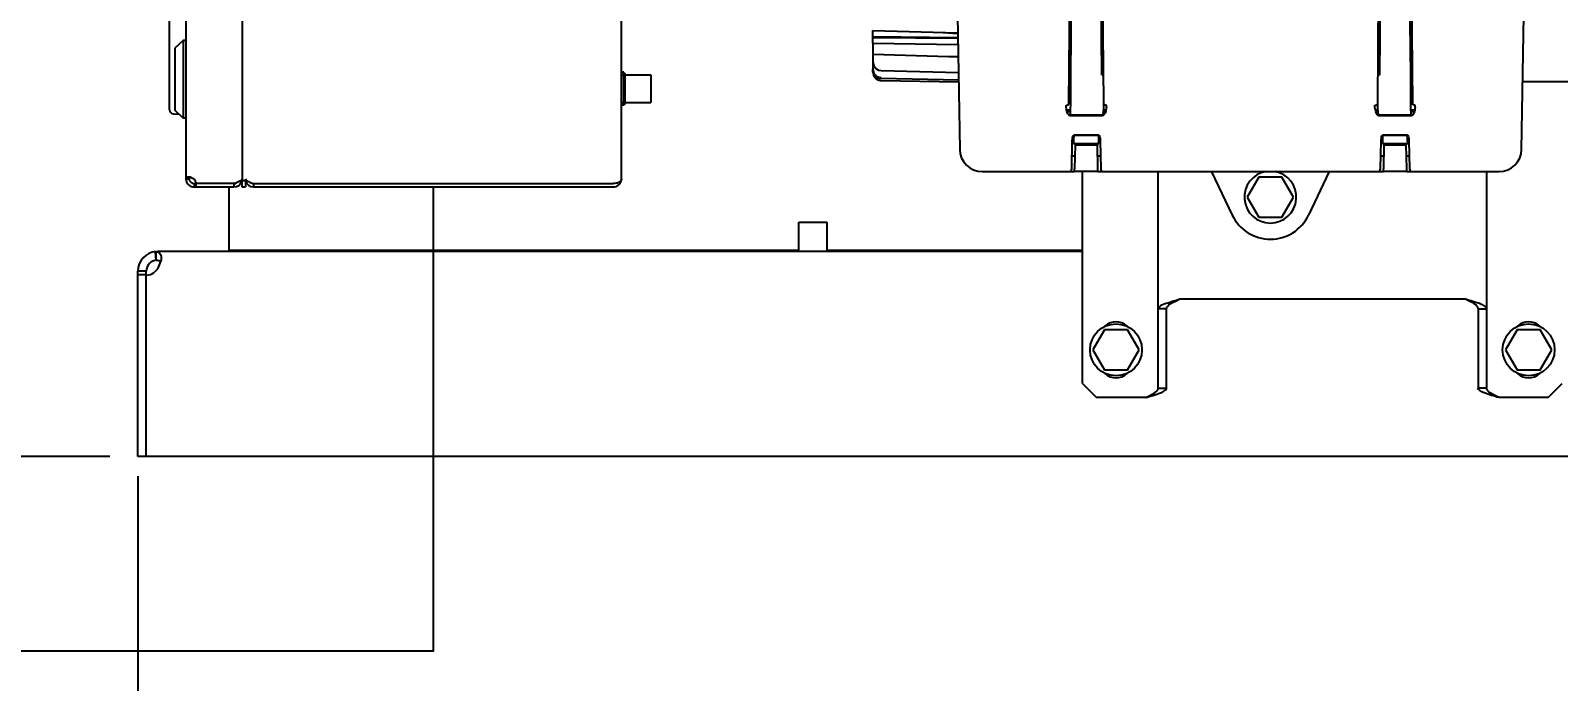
# Model space of a CAD drawing. Header units: millimetres. Extents: x 9130 to 9550, y -18883 to -17651.
# Drawn here: x 9345.03 to 9350.47, y -18048.36 to -18046.04 of the extents above; entities that cross this region are included whole.
import ezdxf

# ---------------------------------------------------------------- set-up
doc = ezdxf.new("R2010")
doc.units = ezdxf.units.MM
for name, color, linetype in [('2275829_DKREDXF_CONTINUOUS_LINE', 7, 'Continuous'), ('2630764_DKREDXF_CONTINUOUS_LINE', 7, 'Continuous'), ('2661570_DKREDXF_CONTINUOUS_LINE', 7, 'Continuous'), ('2702101_DXF_CONTINUOUS_LINE', 7, 'Continuous'), ('3405962_DXF_CONTINUOUS_LINE', 7, 'Continuous'), ('3490706_DXF_CONTINUOUS_LINE', 7, 'Continuous'), ('3490708_DXF_CONTINUOUS_LINE', 7, 'Continuous'), ('3490709_DXF_CONTINUOUS_LINE', 7, 'Continuous'), ('3551370_DKREDXF_CONTINUOUS_LINE', 7, 'Continuous'), ('3570567_DXF_CONTINUOUS_LINE', 7, 'Continuous'), ('3570568_DXF_CONTINUOUS_LINE', 7, 'Continuous'), ('3570570_DXF_CONTINUOUS_LINE', 7, 'Continuous'), ('3650520_DXF_CONTINUOUS_LINE', 7, 'Continuous'), ('3E4304_DXF_CONTINUOUS_LINE', 7, 'Continuous'), ('4L6454_DXF_CONTINUOUS_LINE', 7, 'Continuous'), ('5P0798_BM01_DXF_CONTINUOUS_LINE', 7, 'Continuous'), ('8T4896_DXF_CONTINUOUS_LINE', 7, 'Continuous')]:
    doc.layers.add(name, color=color, linetype=linetype)
doc.styles.add('KOTE ZA MONNTAZU', font='simplex.shx', dxfattribs={"width": 0.7, "oblique": 8, "height": 3})
doc.dimstyles.new('KOTE ZA MONTAZU u cm', dxfattribs={"dimscale": 0, "dimtxt": 1.5, "dimasz": 1.5, "dimexe": 0.8, "dimexo": 0.1, "dimgap": 1, "dimtad": 1, "dimdec": 1, "dimlfac": 10, "dimzin": 12, "dimdsep": 46, "dimtxsty": 'KOTE ZA MONNTAZU', "dimcen": 1.5, "dimclrt": 1, "dimadec": 0, "dimazin": 0, "dimtfac": 1, "dimtdec": 1, "dimtmove": 0, "dimatfit": 3, "dimfxl": 1, "dimtolj": 2, "dimtzin": 0, "dimarcsym": 0})

# ---------------------------------------------------------------- blocks, each defined once
blk = doc.blocks.new('*D1102')
at = {"color": 0, "lineweight": -2, "transparency": 16777216}
for p, q in [((9345.4099, -18047.6265), (9345.4099, -18048.7074)), ((9359.4099, -18047.6265), (9359.4099, -18048.7074)), ((9346.0099, -18048.5074), (9358.8099, -18048.5074))]:
    blk.add_line(p, q, dxfattribs=at)
at = {"color": 0, "transparency": 16777216}
for points in [[(9346.0099, -18048.4074), (9346.0099, -18048.6074), (9345.4099, -18048.5074)], [(9358.8099, -18048.4074), (9358.8099, -18048.6074), (9359.4099, -18048.5074)]]:
    blk.add_solid(points, dxfattribs=at)
at = {"layer": 'Defpoints', "color": 0, "transparency": 16777216}
for p in [(9345.4099, -18047.5265), (9359.4099, -18047.5265), (9359.4099, -18048.5074)]:
    blk.add_point(p, dxfattribs=at)
at = {"color": 1, "transparency": 16777216, "insert": (9352.4099, -18047.7074), "char_height": 3, "width": 6.923188, "attachment_point": 5, "style": 'KOTE ZA MONNTAZU'}
blk.add_mtext('\\A2;{\\H0.4x;140 cm}', dxfattribs=at)
blk = doc.blocks.new('*D1103')
at = {"color": 0, "lineweight": -2, "transparency": 16777216}
for p, q in [((9345.3099, -18042.0365), (9344.6515, -18042.0365)), ((9344.8515, -18042.6365), (9344.8515, -18046.9565)), ((9345.3099, -18047.5565), (9344.6515, -18047.5565))]:
    blk.add_line(p, q, dxfattribs=at)
at = {"color": 0, "transparency": 16777216}
for points in [[(9344.7515, -18042.6365), (9344.9515, -18042.6365), (9344.8515, -18042.0365)], [(9344.7515, -18046.9565), (9344.9515, -18046.9565), (9344.8515, -18047.5565)]]:
    blk.add_solid(points, dxfattribs=at)
at = {"layer": 'Defpoints', "color": 0, "transparency": 16777216}
for p in [(9345.4099, -18042.0365), (9344.8515, -18047.5565), (9345.4099, -18047.5565)]:
    blk.add_point(p, dxfattribs=at)
at = {"color": 1, "transparency": 16777216, "insert": (9344.0515, -18044.7965), "char_height": 3, "width": 6.923188, "attachment_point": 5, "rotation": 90, "style": 'KOTE ZA MONNTAZU'}
blk.add_mtext('\\A2;{\\H0.4x;55.2 cm}', dxfattribs=at)

msp = doc.modelspace()

# ---------------------------------------------------------------- linework, layer by layer
at = {"lineweight": 25}
msp.add_lwpolyline([(9343.4099, -18049.2615), (9343.4099, -18048.2489), (9346.4629, -18048.2489), (9346.4629, -18046.5965)], dxfattribs=at)
at = {"layer": '2275829_DKREDXF_CONTINUOUS_LINE', "color": 7, "linetype": 'Continuous'}
for p, q in [((9345.5227, -18046.3212), (9345.5227, -18043.2718)), ((9345.5369, -18046.3362), (9345.5567, -18046.3372)), ((9345.5369, -18046.3362), (9345.5567, -18046.3372))]:
    msp.add_line(p, q, dxfattribs=at)
msp.add_arc((9345.5377, -18046.3212), 0.015, 180, 267, dxfattribs=at)
at = {"layer": '2630764_DKREDXF_CONTINUOUS_LINE', "color": 7, "linetype": 'Continuous'}
for p, q in [((9349.3093, -18046.6966), (9349.2362, -18046.542)), ((9349.6538, -18046.5415), (9349.5805, -18046.6966))]:
    msp.add_line(p, q, dxfattribs=at)
msp.add_arc((9349.4449, -18046.6325), 0.15, 205.3018, 334.6982, dxfattribs=at)
at = {"layer": '2661570_DKREDXF_CONTINUOUS_LINE', "color": 7, "linetype": 'Continuous'}
for p, q in [((9345.5711, -18046.0742), (9345.5411, -18046.1025)), ((9345.5411, -18046.1025), (9345.5411, -18046.3225)), ((9345.5811, -18046.0742), (9345.5711, -18046.0742)), ((9345.5711, -18046.0742), (9345.5711, -18046.3508)), ((9345.5711, -18046.3508), (9345.5411, -18046.3225)), ((9345.5811, -18046.3508), (9345.5711, -18046.3508))]:
    msp.add_line(p, q, dxfattribs=at)
at = {"layer": '2702101_DXF_CONTINUOUS_LINE', "color": 7, "linetype": 'Continuous'}
for p, q in [((9347.7049, -18046.8215), (9347.7049, -18046.8265)), ((9348.6749, -18046.8265), (9348.6749, -18046.8215))]:
    msp.add_line(p, q, dxfattribs=at)
at = {"layer": '3405962_DXF_CONTINUOUS_LINE', "color": 7, "linetype": 'Continuous'}
for p, q in [((9347.1419, -18046.1875), (9347.1329, -18046.1875)), ((9347.1419, -18046.1919), (9347.1419, -18046.1875)), ((9347.1419, -18046.3055), (9347.1329, -18046.3055)), ((9347.1419, -18046.301), (9347.1419, -18046.3055))]:
    msp.add_line(p, q, dxfattribs=at)
at = {"layer": '3490706_DXF_CONTINUOUS_LINE', "color": 3, "linetype": 'Continuous'}
for p, q in [((9347.1329, -18046.5675), (9347.1329, -18043.0255)), ((9345.8219, -18046.5845), (9347.1039, -18046.5845)), ((9345.8219, -18046.5965), (9347.1039, -18046.5965))]:
    msp.add_line(p, q, dxfattribs=at)
at = {"layer": '3490706_DXF_CONTINUOUS_LINE', "color": 7, "linetype": 'Continuous'}
msp.add_line((9345.8219, -18046.5845), (9345.8219, -18046.5965), dxfattribs=at)
at = {"layer": '3490706_DXF_CONTINUOUS_LINE', "color": 3, "linetype": 'Continuous'}
for centre, radius, start, end in [((9345.8219, -18046.5675), 0.029, 192.1723, 270), ((9345.8725, -18046.4272), 0.165, 246.7457, 248.2483), ((9347.1039, -18046.5675), 0.029, 270, 0)]:
    msp.add_arc(centre, radius, start, end, dxfattribs=at)
for points in [[(9345.7929, -18046.5675), (9345.7929, -18046.5698), (9345.795, -18046.5718), (9345.7968, -18046.5732)], [(9345.8001, -18046.5753), (9345.8024, -18046.5766), (9345.8049, -18046.5778), (9345.8074, -18046.5788)], [(9345.8114, -18046.5805), (9345.8149, -18046.5819), (9345.8184, -18046.5832), (9345.8219, -18046.5845)], [(9347.1143, -18046.5834), (9347.1109, -18046.5841), (9347.1074, -18046.5845), (9347.1039, -18046.5845)], [(9347.1329, -18046.5675), (9347.1329, -18046.5708), (9347.131, -18046.5742), (9347.1285, -18046.5764)]]:
    msp.add_open_spline(points, degree=3, dxfattribs=at)
for points, knots in [([(9345.7968, -18046.5732), (9345.7973, -18046.5735), (9345.7984, -18046.5743), (9345.7995, -18046.5749), (9345.8001, -18046.5753)], [0, 0, 0, 0, 0.475882, 1, 1, 1, 1]), ([(9347.1285, -18046.5764), (9347.1277, -18046.5772), (9347.1235, -18046.5805), (9347.1183, -18046.5825), (9347.1143, -18046.5834)], [0, 0, 0, 0, 0.21569, 1, 1, 1, 1])]:
    msp.add_open_spline(points, degree=3, knots=knots, dxfattribs=at)
at = {"layer": '3490708_DXF_CONTINUOUS_LINE', "color": 3, "linetype": 'Continuous'}
msp.add_line((9345.7809, -18046.5735), (9345.7809, -18046.5965), dxfattribs=at)
at = {"layer": '3490708_DXF_CONTINUOUS_LINE', "color": 7, "linetype": 'Continuous'}
for p in [(9345.7809, -18046.5965), (9345.7929, -18046.5735)]:
    msp.add_line(p, (9345.7929, -18046.5965), dxfattribs=at)
at = {"layer": '3490709_DXF_CONTINUOUS_LINE', "color": 7, "linetype": 'Continuous'}
for p, q in [((9345.5811, -18043.0239), (9345.5811, -18046.5691)), ((9345.5931, -18046.5675), (9345.5811, -18046.5675)), ((9345.5931, -18046.5691), (9345.5811, -18046.5691)), ((9345.5931, -18046.5687), (9345.5812, -18046.5696)), ((9345.6101, -18046.5845), (9345.6101, -18046.5965)), ((9345.6101, -18046.5965), (9345.7521, -18046.5965)), ((9345.7521, -18046.5845), (9345.6167, -18046.5845)), ((9345.6167, -18046.5845), (9345.6167, -18046.5965)), ((9345.7521, -18046.5845), (9345.7521, -18046.5965))]:
    msp.add_line(p, q, dxfattribs=at)
at = {"layer": '3490709_DXF_CONTINUOUS_LINE', "color": 3, "linetype": 'Continuous'}
for p, q in [((9345.5931, -18046.5691), (9345.5931, -18046.5675)), ((9345.6101, -18046.5845), (9345.6167, -18046.5845))]:
    msp.add_line(p, q, dxfattribs=at)
at = {"layer": '3490709_DXF_CONTINUOUS_LINE', "color": 7, "linetype": 'Continuous'}
for centre, radius, start, end in [((9345.6101, -18046.5675), 0.029, 180, 270), ((9345.5876, -18046.5983), 0.0372, 65.1939, 76.8872), ((9345.5927, -18046.5852), 0.024, 1.7788, 43.6091), ((9345.7521, -18046.5675), 0.029, 270, 341.9852), ((9345.6765, -18046.3653), 0.2318, 291.4137, 291.9372)]:
    msp.add_arc(centre, radius, start, end, dxfattribs=at)
at = {"layer": '3490709_DXF_CONTINUOUS_LINE', "color": 3, "linetype": 'Continuous'}
for centre, start, end in [((9345.6101, -18046.5675), 180, 270), ((9345.7521, -18046.5675), 270, 310.1802)]:
    msp.add_arc(centre, 0.017, start, end, dxfattribs=at)
at = {"layer": '3490709_DXF_CONTINUOUS_LINE', "color": 7, "linetype": 'Continuous'}
for points, knots in [([(9345.5812, -18046.5673), (9345.5812, -18046.5676), (9345.5811, -18046.5682), (9345.5811, -18046.5688), (9345.5811, -18046.5691)], [0, 0, 0, 0, 0.484847, 1, 1, 1, 1]), ([(9345.5817, -18046.5652), (9345.5816, -18046.5656), (9345.5814, -18046.5663), (9345.5812, -18046.567), (9345.5812, -18046.5673)], [0, 0, 0, 0, 0.480411, 1, 1, 1, 1]), ([(9345.5898, -18046.5612), (9345.5888, -18046.5612), (9345.5857, -18046.5614), (9345.5825, -18046.5632), (9345.5817, -18046.5652)], [0, 0, 0, 0, 0.313907, 1, 1, 1, 1]), ([(9345.593, -18046.5615), (9345.5924, -18046.5614), (9345.5913, -18046.5613), (9345.5903, -18046.5612), (9345.5898, -18046.5612)], [0, 0, 0, 0, 0.516493, 1, 1, 1, 1]), ([(9345.5961, -18046.562), (9345.5956, -18046.5619), (9345.5945, -18046.5617), (9345.5935, -18046.5615), (9345.593, -18046.5615)], [0, 0, 0, 0, 0.510573, 1, 1, 1, 1]), ([(9345.7756, -18046.5743), (9345.7747, -18046.5748), (9345.7707, -18046.5771), (9345.7664, -18046.579), (9345.763, -18046.5803)], [0, 0, 0, 0, 0.215063, 1, 1, 1, 1]), ([(9345.7811, -18046.5675), (9345.7811, -18046.5681), (9345.7804, -18046.5711), (9345.7776, -18046.573), (9345.7756, -18046.5743)], [0, 0, 0, 0, 0.192939, 1, 1, 1, 1])]:
    msp.add_open_spline(points, degree=3, knots=knots, dxfattribs=at)
at = {"layer": '3490709_DXF_CONTINUOUS_LINE', "color": 3, "linetype": 'Continuous'}
for points, knots in [([(9345.5936, -18046.5647), (9345.5935, -18046.5651), (9345.5933, -18046.566), (9345.5932, -18046.5669), (9345.5931, -18046.5674)], [0, 0, 0, 0, 0.479235, 1, 1, 1, 1]), ([(9345.5931, -18046.5674), (9345.5931, -18046.5677), (9345.5931, -18046.5682), (9345.5931, -18046.5688), (9345.5931, -18046.5691)], [0, 0, 0, 0, 0.491442, 1, 1, 1, 1])]:
    msp.add_open_spline(points, degree=3, knots=knots, dxfattribs=at)
at = {"layer": '3490709_DXF_CONTINUOUS_LINE', "color": 7, "linetype": 'Continuous'}
for points in [[(9345.6101, -18046.5687), (9345.608, -18046.567), (9345.6057, -18046.5656), (9345.6033, -18046.5645)], [(9345.7611, -18046.5811), (9345.7581, -18046.5823), (9345.7551, -18046.5834), (9345.7521, -18046.5845)]]:
    msp.add_open_spline(points, degree=3, dxfattribs=at)
at = {"layer": '3551370_DKREDXF_CONTINUOUS_LINE', "color": 6, "linetype": 'Continuous'}
for p, q in [((9348.3096, -18044.8363), (9348.338, -18046.4629)), ((9350.3398, -18046.4629), (9350.3684, -18044.8265)), ((9348.7272, -18046.2993), (9348.7388, -18044.9664)), ((9348.839, -18044.9664), (9348.8506, -18046.2993)), ((9349.8272, -18046.2993), (9349.8388, -18044.9664)), ((9349.939, -18044.9664), (9349.9506, -18046.2993)), ((9348.0289, -18046.0395), (9348.3307, -18046.047)), ((9348.2789, -18046.047), (9348.2789, -18046.0457)), ((9348.3308, -18046.0511), (9348.2789, -18046.047)), ((9348.0289, -18046.0635), (9348.0289, -18046.061)), ((9348.0289, -18046.0635), (9348.3311, -18046.0661)), ((9348.0289, -18046.0843), (9348.0289, -18046.1764)), ((9348.0289, -18046.1487), (9348.029, -18046.1515)), ((9348.029, -18046.1515), (9348.0322, -18046.164)), ((9348.0289, -18046.1786), (9348.0318, -18046.1914)), ((9348.0289, -18046.1871), (9348.0289, -18046.1871)), ((9348.0296, -18046.1859), (9348.0306, -18046.1896)), ((9348.0485, -18046.2075), (9348.0584, -18046.2094)), ((9348.0491, -18046.1803), (9348.0583, -18046.1821)), ((9348.0583, -18046.1821), (9348.3332, -18046.1884)), ((9348.0584, -18046.2094), (9348.3337, -18046.2148)), ((9348.0584, -18046.2171), (9348.3338, -18046.222)), ((9350.8189, -18046.2215), (9350.344, -18046.2215)), ((9348.7373, -18046.5317), (9348.7391, -18046.431)), ((9348.7438, -18046.4415), (9348.834, -18046.4415)), ((9348.7443, -18046.4115), (9348.8335, -18046.4115)), ((9348.8387, -18046.431), (9348.8405, -18046.5317)), ((9349.8373, -18046.5317), (9349.8391, -18046.431)), ((9349.8438, -18046.4415), (9349.934, -18046.4415)), ((9349.8443, -18046.4115), (9349.9335, -18046.4115)), ((9349.9387, -18046.431), (9349.9405, -18046.5317)), ((9348.418, -18046.5415), (9348.7273, -18046.5415)), ((9348.8305, -18046.5415), (9348.7473, -18046.5415)), ((9348.8505, -18046.5415), (9349.8273, -18046.5415)), ((9349.9305, -18046.5415), (9349.8473, -18046.5415)), ((9349.9505, -18046.5415), (9350.2598, -18046.5415))]:
    msp.add_line(p, q, dxfattribs=at)
at = {"layer": '3551370_DKREDXF_CONTINUOUS_LINE', "color": 7, "linetype": 'Continuous'}
for p, q in [((9348.7438, -18044.9664), (9348.7331, -18046.1985)), ((9348.8447, -18046.1985), (9348.834, -18044.9664)), ((9349.8438, -18044.9664), (9349.8331, -18046.1985)), ((9349.9447, -18046.1985), (9349.934, -18044.9664)), ((9348.0289, -18046.061), (9348.0289, -18046.0389)), ((9348.0289, -18046.061), (9348.331, -18046.0636)), ((9348.0289, -18046.0843), (9348.0289, -18046.0635)), ((9348.0289, -18046.0843), (9348.3315, -18046.0889)), ((9348.0289, -18046.1871), (9348.0289, -18046.1764)), ((9348.0289, -18046.1781), (9348.0289, -18046.1787)), ((9348.0584, -18046.2094), (9348.0584, -18046.2078)), ((9348.7331, -18046.1985), (9348.7322, -18046.2943)), ((9349.9456, -18046.2943), (9349.9447, -18046.1985)), ((9348.732, -18046.3229), (9348.7188, -18046.3229)), ((9348.7319, -18046.3288), (9348.7203, -18046.3288)), ((9348.7319, -18046.329), (9348.7318, -18046.3402)), ((9348.732, -18046.3231), (9348.7319, -18046.329)), ((9348.7322, -18046.2994), (9348.732, -18046.3231)), ((9348.7322, -18046.2943), (9348.7322, -18046.2994)), ((9348.8575, -18046.3288), (9348.8493, -18046.3288)), ((9348.859, -18046.3229), (9348.8499, -18046.3229)), ((9349.8279, -18046.3229), (9349.8188, -18046.3229)), ((9349.8285, -18046.3288), (9349.8203, -18046.3288)), ((9349.9456, -18046.2994), (9349.9456, -18046.2943)), ((9349.9458, -18046.3231), (9349.9456, -18046.2994)), ((9349.959, -18046.3229), (9349.9458, -18046.3229)), ((9349.9459, -18046.329), (9349.9458, -18046.3231)), ((9349.9575, -18046.3288), (9349.9459, -18046.3288)), ((9349.946, -18046.3402), (9349.9459, -18046.329)), ((9348.846, -18046.3402), (9348.7318, -18046.3402)), ((9348.846, -18046.3429), (9348.7318, -18046.3429)), ((9349.946, -18046.3402), (9349.8318, -18046.3402)), ((9349.946, -18046.3429), (9349.8318, -18046.3429)), ((9348.7439, -18046.4382), (9348.7438, -18046.4415)), ((9348.744, -18046.4287), (9348.7439, -18046.4382)), ((9348.7443, -18046.4123), (9348.744, -18046.4284)), ((9348.744, -18046.4284), (9348.744, -18046.4287)), ((9348.7443, -18046.4106), (9348.8335, -18046.4106)), ((9348.7443, -18046.4106), (9348.7443, -18046.4123)), ((9348.7443, -18046.4123), (9348.8335, -18046.4123)), ((9348.8335, -18046.4106), (9348.8335, -18046.4123)), ((9348.8338, -18046.4281), (9348.8335, -18046.4123)), ((9348.8338, -18046.4284), (9348.8338, -18046.4281)), ((9348.834, -18046.4415), (9348.8338, -18046.4284)), ((9349.8439, -18046.4382), (9349.8438, -18046.4415)), ((9349.844, -18046.4287), (9349.8439, -18046.4382)), ((9349.8443, -18046.4123), (9349.844, -18046.4284)), ((9349.844, -18046.4284), (9349.844, -18046.4287)), ((9349.8443, -18046.4106), (9349.9335, -18046.4106)), ((9349.8443, -18046.4106), (9349.8443, -18046.4123)), ((9349.8443, -18046.4123), (9349.9335, -18046.4123)), ((9349.9335, -18046.4106), (9349.9335, -18046.4123)), ((9349.9338, -18046.4281), (9349.9335, -18046.4123)), ((9349.9338, -18046.4284), (9349.9338, -18046.4281)), ((9349.934, -18046.4415), (9349.9338, -18046.4284)), ((9348.7481, -18046.4865), (9348.739, -18046.4865)), ((9348.7488, -18046.4464), (9348.7473, -18046.5317)), ((9348.7488, -18046.4464), (9348.829, -18046.4464)), ((9348.8305, -18046.5317), (9348.829, -18046.4464)), ((9348.8388, -18046.4865), (9348.8297, -18046.4865)), ((9349.8481, -18046.4865), (9349.839, -18046.4865)), ((9349.8488, -18046.4464), (9349.8473, -18046.5317)), ((9349.8488, -18046.4464), (9349.929, -18046.4464)), ((9349.9305, -18046.5317), (9349.929, -18046.4464)), ((9349.9388, -18046.4865), (9349.9297, -18046.4865)), ((9348.7273, -18046.5415), (9348.7473, -18046.5415)), ((9348.7473, -18046.5415), (9348.7473, -18046.5317)), ((9348.8305, -18046.5415), (9348.8305, -18046.5317)), ((9348.8305, -18046.5415), (9348.8505, -18046.5415)), ((9349.8273, -18046.5415), (9349.8473, -18046.5415)), ((9349.8473, -18046.5415), (9349.8473, -18046.5317)), ((9349.9305, -18046.5415), (9349.9305, -18046.5317)), ((9349.9305, -18046.5415), (9349.9505, -18046.5415))]:
    msp.add_line(p, q, dxfattribs=at)
at = {"layer": '3551370_DKREDXF_CONTINUOUS_LINE', "color": 6, "linetype": 'Continuous'}
for points in [[(9348.0289, -18046.1237), (9348.2997, -18046.1313), (9348.3322, -18046.1322)], [(9348.0322, -18046.164), (9348.0393, -18046.174), (9348.0491, -18046.1803)], [(9348.0318, -18046.1914), (9348.0386, -18046.2012), (9348.0485, -18046.2075)], [(9348.7391, -18046.431), (9348.7391, -18046.4299), (9348.7393, -18046.4279)], [(9348.8385, -18046.4279), (9348.8387, -18046.4301), (9348.8387, -18046.431)], [(9349.8391, -18046.431), (9349.8391, -18046.4299), (9349.8393, -18046.4279)], [(9349.9385, -18046.4279), (9349.9387, -18046.4301), (9349.9387, -18046.431)]]:
    msp.add_lwpolyline(points, dxfattribs=at)
at = {"layer": '3551370_DKREDXF_CONTINUOUS_LINE', "color": 7, "linetype": 'Continuous'}
for centre, radius, start, end in [((9348.0619, -18046.1764), 0.033, 180.0031, 182.8338), ((9348.062, -18046.1764), 0.0331, 182.8359, 190.7394), ((9348.0617, -18046.178), 0.0328, 181.0649, 191.2281), ((9348.0591, -18046.1871), 0.0302, 180.0537, 198.4037), ((9348.0618, -18046.1764), 0.0329, 190.7442, 193.3112), ((9348.0613, -18046.1781), 0.0324, 191.2425, 201.5203), ((9348.0614, -18046.1765), 0.0325, 193.3034, 199.0515), ((9348.0589, -18046.1872), 0.03, 198.4658, 202.7561), ((9348.059, -18046.1871), 0.0301, 202.7859, 217.4259), ((9348.0589, -18046.1871), 0.03, 217.4566, 221.7611), ((9348.0597, -18046.1791), 0.0305, 220.0267, 236.2627), ((9348.0589, -18046.1871), 0.03, 221.7885, 235.0485), ((9348.059, -18046.187), 0.0302, 235.0669, 237.9517), ((9348.0589, -18046.187), 0.0301, 237.9706, 251.8659), ((9348.0589, -18046.1808), 0.0286, 267.0208, 268.9137), ((9348.4606, -18046.2914), 0.3905, 354.982, 355.3706), ((9348.7659, -18046.3057), 0.0948, 356.0815, 0.5076), ((9349.8819, -18046.3101), 0.0644, 191.4666, 194.7333), ((9349.8736, -18046.3123), 0.0558, 194.7437, 197.1912), ((9350.1544, -18046.2973), 0.3275, 184.4887, 184.8739), ((9349.8659, -18046.3057), 0.0948, 356.0815, 0.5076), ((9348.7954, -18046.432), 0.0563, 176.5116, 178.973), ((9348.7994, -18046.4323), 0.0604, 171.8049, 176.4991), ((9348.7803, -18046.4321), 0.0585, 3.4941, 4.4588), ((9348.7829, -18046.432), 0.0559, 1.0145, 3.5057), ((9349.8954, -18046.432), 0.0563, 176.5116, 178.973), ((9349.8994, -18046.4323), 0.0604, 171.8049, 176.4991), ((9349.8803, -18046.4321), 0.0585, 3.4941, 4.4588), ((9349.8829, -18046.432), 0.0559, 1.0145, 3.5057), ((9348.739, -18046.4963), 0.00977, 90.0503, 95.1666), ((9348.8388, -18046.4963), 0.00978, 84.8389, 89.9597), ((9349.839, -18046.4964), 0.00992, 90.0358, 95.0866), ((9349.9388, -18046.4963), 0.00979, 84.8378, 89.9694), ((9348.7273, -18046.5315), 0.01, 269.9984, 359), ((9348.8505, -18046.5315), 0.01, 181, 270.0016), ((9349.8273, -18046.5315), 0.01, 269.9984, 359), ((9349.9505, -18046.5315), 0.01, 181, 270.0016)]:
    msp.add_arc(centre, radius, start, end, dxfattribs=at)
at = {"layer": '3551370_DKREDXF_CONTINUOUS_LINE', "color": 6, "linetype": 'Continuous'}
for centre, radius, start, end in [((9348.0593, -18046.187), 0.0304, 180.0595, 198.2506), ((9348.0573, -18046.1809), 0.0284, 192.1623, 198.6663), ((9348.059, -18046.1871), 0.0301, 198.3154, 207.2711), ((9348.0589, -18046.1871), 0.03, 198.3448, 269), ((9348.059, -18046.1871), 0.0301, 207.2752, 215.6427), ((9348.0588, -18046.1872), 0.0299, 215.6532, 217.4362), ((9348.059, -18046.1871), 0.03, 217.4378, 221.0208), ((9348.059, -18046.187), 0.0302, 221.0197, 228.4323), ((9348.0589, -18046.1872), 0.0299, 228.4291, 234.2404), ((9348.0589, -18046.1872), 0.03, 234.2561, 242.2833), ((9348.0589, -18046.1872), 0.03, 242.2747, 248.8923), ((9348.0588, -18046.1874), 0.0297, 248.8956, 251.8539), ((9348.0589, -18046.187), 0.0302, 251.8835, 264.4178), ((9348.0589, -18046.1874), 0.0298, 264.4263, 266.5117), ((9348.0589, -18046.1877), 0.0294, 266.5104, 269.0256), ((9348.418, -18046.4615), 0.08, 181, 270), ((9350.2598, -18046.4615), 0.08, 270, 359)]:
    msp.add_arc(centre, radius, start, end, dxfattribs=at)
at = {"layer": '3551370_DKREDXF_CONTINUOUS_LINE', "color": 7, "linetype": 'Continuous'}
for points, knots in [([(9348.0289, -18046.1871), (9348.0289, -18046.1869), (9348.029, -18046.1862), (9348.0294, -18046.1857), (9348.0296, -18046.1854)], [0, 0, 0, 0, 0.472515, 1, 1, 1, 1]), ([(9348.0289, -18046.1871), (9348.0289, -18046.1876), (9348.0295, -18046.1889), (9348.0306, -18046.1897), (9348.0312, -18046.19)], [0, 0, 0, 0, 0.434332, 1, 1, 1, 1]), ([(9348.8497, -18046.1985), (9348.8497, -18046.1982), (9348.8476, -18046.1989), (9348.8467, -18046.1985), (9348.8458, -18046.1985)], [0, 0, 0, 0, 0.250299, 1, 1, 1, 1]), ([(9349.8281, -18046.1985), (9349.8281, -18046.1982), (9349.8302, -18046.1989), (9349.8311, -18046.1985), (9349.832, -18046.1985)], [0, 0, 0, 0, 0.2503, 1, 1, 1, 1]), ([(9348.7172, -18046.3049), (9348.7185, -18046.3049), (9348.7222, -18046.3046), (9348.7272, -18046.302), (9348.7272, -18046.2993)], [0, 0, 0, 0, 0.32157, 1, 1, 1, 1]), ([(9348.8575, -18046.3288), (9348.8571, -18046.3302), (9348.8551, -18046.3358), (9348.8507, -18046.343), (9348.846, -18046.3429)], [0, 0, 0, 0, 0.242682, 1, 1, 1, 1]), ([(9348.8493, -18046.3288), (9348.8491, -18046.3307), (9348.8482, -18046.3339), (9348.848, -18046.3403), (9348.846, -18046.3402)], [0, 0, 0, 0, 0.491773, 1, 1, 1, 1]), ([(9348.8497, -18046.3255), (9348.8496, -18046.3261), (9348.8495, -18046.3272), (9348.8494, -18046.3282), (9348.8493, -18046.3288)], [0, 0, 0, 0, 0.501681, 1, 1, 1, 1]), ([(9348.8606, -18046.3049), (9348.8593, -18046.3049), (9348.8556, -18046.3046), (9348.8506, -18046.302), (9348.8506, -18046.2993)], [0, 0, 0, 0, 0.32157, 1, 1, 1, 1]), ([(9349.8172, -18046.3049), (9349.8185, -18046.3049), (9349.8222, -18046.3046), (9349.8272, -18046.302), (9349.8272, -18046.2993)], [0, 0, 0, 0, 0.32157, 1, 1, 1, 1]), ([(9349.8285, -18046.3288), (9349.8284, -18046.3282), (9349.8283, -18046.3269), (9349.8281, -18046.3257), (9349.8281, -18046.3251)], [0, 0, 0, 0, 0.496969, 1, 1, 1, 1]), ([(9349.9575, -18046.3288), (9349.9571, -18046.3302), (9349.9551, -18046.3358), (9349.9507, -18046.343), (9349.946, -18046.3429)], [0, 0, 0, 0, 0.242682, 1, 1, 1, 1]), ([(9349.9606, -18046.3049), (9349.9593, -18046.3049), (9349.9556, -18046.3046), (9349.9506, -18046.302), (9349.9506, -18046.2993)], [0, 0, 0, 0, 0.32157, 1, 1, 1, 1]), ([(9348.7397, -18046.4237), (9348.74, -18046.4217), (9348.7408, -18046.4183), (9348.7421, -18046.4123), (9348.7443, -18046.4123)], [0, 0, 0, 0, 0.463412, 1, 1, 1, 1]), ([(9348.8335, -18046.4123), (9348.8341, -18046.4123), (9348.8363, -18046.4135), (9348.8363, -18046.416), (9348.8368, -18046.4174)], [0, 0, 0, 0, 0.30464, 1, 1, 1, 1]), ([(9349.8397, -18046.4237), (9349.84, -18046.4217), (9349.8408, -18046.4183), (9349.8421, -18046.4123), (9349.8443, -18046.4123)], [0, 0, 0, 0, 0.463412, 1, 1, 1, 1]), ([(9349.9335, -18046.4123), (9349.9341, -18046.4123), (9349.9363, -18046.4135), (9349.9363, -18046.416), (9349.9368, -18046.4174)], [0, 0, 0, 0, 0.30464, 1, 1, 1, 1]), ([(9348.7478, -18046.484), (9348.7478, -18046.4838), (9348.7479, -18046.4833), (9348.7482, -18046.4828), (9348.7483, -18046.4826)], [0, 0, 0, 0, 0.448002, 1, 1, 1, 1]), ([(9348.83, -18046.484), (9348.83, -18046.4838), (9348.8299, -18046.4833), (9348.8296, -18046.4828), (9348.8295, -18046.4826)], [0, 0, 0, 0, 0.447994, 1, 1, 1, 1])]:
    msp.add_open_spline(points, degree=3, knots=knots, dxfattribs=at)
for points in [[(9348.035, -18046.1954), (9348.0332, -18046.1929), (9348.0317, -18046.1901), (9348.0307, -18046.1871)], [(9348.0312, -18046.19), (9348.0324, -18046.1931), (9348.0342, -18046.1961), (9348.0363, -18046.1987)], [(9348.0416, -18046.2021), (9348.0391, -18046.2002), (9348.0368, -18046.1979), (9348.035, -18046.1954)], [(9348.0584, -18046.2078), (9348.0525, -18046.2077), (9348.0464, -18046.2056), (9348.0416, -18046.2021)], [(9348.0428, -18046.2045), (9348.0471, -18046.2073), (9348.0523, -18046.2091), (9348.0574, -18046.2094)], [(9348.7188, -18046.3229), (9348.7176, -18046.317), (9348.7171, -18046.3109), (9348.7172, -18046.3049)], [(9348.7203, -18046.3288), (9348.7197, -18046.3268), (9348.7192, -18046.3249), (9348.7188, -18046.3229)], [(9348.7251, -18046.3387), (9348.7229, -18046.3358), (9348.7214, -18046.3323), (9348.7203, -18046.3288)], [(9348.8506, -18046.2993), (9348.8507, -18046.3072), (9348.8505, -18046.3151), (9348.8499, -18046.3229)], [(9348.859, -18046.3229), (9348.8586, -18046.3249), (9348.8581, -18046.3268), (9348.8575, -18046.3288)], [(9348.8604, -18046.3122), (9348.8602, -18046.3158), (9348.8597, -18046.3194), (9348.859, -18046.3229)], [(9349.8188, -18046.3229), (9349.8176, -18046.317), (9349.8171, -18046.3109), (9349.8172, -18046.3049)], [(9349.8251, -18046.3387), (9349.8229, -18046.3358), (9349.8214, -18046.3323), (9349.8203, -18046.3288)], [(9349.8279, -18046.3229), (9349.8273, -18046.3151), (9349.8271, -18046.3072), (9349.8272, -18046.2993)], [(9349.8296, -18046.3357), (9349.8293, -18046.3334), (9349.8287, -18046.3311), (9349.8285, -18046.3288)], [(9349.959, -18046.3229), (9349.9586, -18046.3249), (9349.9581, -18046.3268), (9349.9575, -18046.3288)], [(9349.9604, -18046.3122), (9349.9602, -18046.3158), (9349.9597, -18046.3194), (9349.959, -18046.3229)], [(9348.7318, -18046.3429), (9348.7292, -18046.3429), (9348.7266, -18046.3409), (9348.7251, -18046.3387)], [(9349.8318, -18046.3429), (9349.8292, -18046.3429), (9349.8266, -18046.3409), (9349.8251, -18046.3387)], [(9349.8318, -18046.3402), (9349.8302, -18046.3399), (9349.8298, -18046.3373), (9349.8296, -18046.3357)], [(9348.8368, -18046.4174), (9348.8379, -18046.4207), (9348.8383, -18046.4242), (9348.8386, -18046.4276)], [(9349.9368, -18046.4174), (9349.9379, -18046.4207), (9349.9383, -18046.4242), (9349.9386, -18046.4276)]]:
    msp.add_open_spline(points, degree=3, dxfattribs=at)
at = {"layer": '3570567_DXF_CONTINUOUS_LINE', "color": 7, "linetype": 'Continuous'}
for p, q in [((9345.7349, -18046.8215), (9345.7349, -18046.5965)), ((9347.7649, -18046.7215), (9347.8649, -18046.7215)), ((9347.7649, -18046.8215), (9347.7649, -18046.7215)), ((9347.8649, -18046.7215), (9347.8649, -18046.8215)), ((9345.7349, -18046.8215), (9345.8149, -18046.8215)), ((9345.8149, -18046.8215), (9347.7649, -18046.8215)), ((9347.8649, -18046.8215), (9348.7749, -18046.8215))]:
    msp.add_line(p, q, dxfattribs=at)
at = {"layer": '3570568_DXF_CONTINUOUS_LINE', "color": 7, "linetype": 'Continuous'}
msp.add_line((9347.9099, -18046.8257), (9347.9099, -18046.8215), dxfattribs=at)
at = {"layer": '3570568_DXF_CONTINUOUS_LINE', "color": 3, "linetype": 'Continuous'}
msp.add_line((9347.9399, -18046.8257), (9347.9399, -18046.8215), dxfattribs=at)
at = {"layer": '3570570_DXF_CONTINUOUS_LINE', "color": 7, "linetype": 'Continuous'}
for p, q in [((9345.4751, -18046.8567), (9345.4756, -18046.8269)), ((9348.7749, -18046.8265), (9345.4799, -18046.8265)), ((9345.4399, -18046.8965), (9345.4099, -18046.8965)), ((9345.4099, -18047.5565), (9345.4099, -18046.8965)), ((9345.4399, -18046.9095), (9345.4099, -18046.9095)), ((9345.4399, -18047.5565), (9345.4399, -18046.9105)), ((9359.4099, -18047.5565), (9345.4099, -18047.5565))]:
    msp.add_line(p, q, dxfattribs=at)
at = {"layer": '3570570_DXF_CONTINUOUS_LINE', "color": 3, "linetype": 'Continuous'}
msp.add_line((9345.4399, -18046.9095), (9345.4399, -18046.8965), dxfattribs=at)
at = {"layer": '3570570_DXF_CONTINUOUS_LINE', "color": 7, "linetype": 'Continuous'}
for centre, radius, start, end in [((9345.4799, -18046.8965), 0.07, 94.204, 180), ((9345.004, -18046.9038), 0.4738, 5.7061, 6.107), ((9345.4131, -18046.8436), 0.0803, 328.6937, 346.4366), ((9345.438, -18046.8555), 0.055, 272.0214, 303.2419)]:
    msp.add_arc(centre, radius, start, end, dxfattribs=at)
at = {"layer": '3570570_DXF_CONTINUOUS_LINE', "color": 3, "linetype": 'Continuous'}
msp.add_arc((9345.4799, -18046.8965), 0.04, 93.1758, 180, dxfattribs=at)
at = {"layer": '3570570_DXF_CONTINUOUS_LINE', "color": 7, "linetype": 'Continuous'}
for points in [[(9345.4752, -18046.8534), (9345.4742, -18046.8446), (9345.4732, -18046.8358), (9345.4722, -18046.8269)], [(9345.4756, -18046.8269), (9345.479, -18046.8273), (9345.4824, -18046.8282), (9345.4853, -18046.83)], [(9345.4853, -18046.83), (9345.4879, -18046.8317), (9345.4899, -18046.8344), (9345.4911, -18046.8372)], [(9345.4911, -18046.8372), (9345.4925, -18046.8408), (9345.493, -18046.8447), (9345.493, -18046.8485)], [(9345.493, -18046.8485), (9345.493, -18046.8532), (9345.4923, -18046.8579), (9345.4912, -18046.8625)], [(9345.4817, -18046.8854), (9345.478, -18046.8914), (9345.4735, -18046.897), (9345.4681, -18046.9015)]]:
    msp.add_open_spline(points, degree=3, dxfattribs=at)
at = {"layer": '3570570_DXF_CONTINUOUS_LINE', "color": 3, "linetype": 'Continuous'}
msp.add_open_spline([(9345.4756, -18046.8567), (9345.4811, -18046.8571), (9345.4879, -18046.8583), (9345.491, -18046.8629)], degree=3, dxfattribs=at)
at = {"layer": '3650520_DXF_CONTINUOUS_LINE', "color": 7, "linetype": 'Continuous'}
for p, q in [((9348.7749, -18047.2965), (9348.7749, -18046.5415)), ((9349.0449, -18047.313), (9349.0449, -18046.5415)), ((9350.2149, -18046.5415), (9350.2149, -18047.313)), ((9349.0749, -18047.03), (9349.0449, -18047.03)), ((9350.1399, -18046.9965), (9349.1199, -18046.9965)), ((9350.1849, -18047.03), (9350.2149, -18047.03)), ((9348.7749, -18047.2965), (9348.8249, -18047.3465)), ((9350.4349, -18047.3465), (9350.4849, -18047.2965)), ((9348.9999, -18047.3465), (9348.8249, -18047.3465)), ((9349.0449, -18047.313), (9349.0749, -18047.313)), ((9350.2149, -18047.313), (9350.1849, -18047.313)), ((9350.4349, -18047.3465), (9350.2599, -18047.3465))]:
    msp.add_line(p, q, dxfattribs=at)
at = {"layer": '3650520_DXF_CONTINUOUS_LINE', "color": 3, "linetype": 'Continuous'}
for p, q in [((9349.0749, -18047.313), (9349.0749, -18047.03)), ((9350.1849, -18047.03), (9350.1849, -18047.313))]:
    msp.add_line(p, q, dxfattribs=at)
at = {"layer": '3650520_DXF_CONTINUOUS_LINE', "color": 7, "linetype": 'Continuous'}
for centre, start, end in [((9348.8949, -18047.134), 46.6874, 133.3126), ((9350.3649, -18047.134), 46.6874, 133.3126), ((9348.8949, -18047.219), 226.6874, 313.3126), ((9350.3649, -18047.219), 226.6874, 313.3126)]:
    msp.add_arc(centre, 0.0575, start, end, dxfattribs=at)
for points, knots in [([(9349.0449, -18047.03), (9349.0449, -18047.0266), (9349.0528, -18047.0189), (9349.0779, -18047.0085), (9349.1021, -18047.0016), (9349.1199, -18046.9965)], [0, 0, 0, 0, 0.120633, 0.338256, 1, 1, 1, 1]), ([(9350.2149, -18047.03), (9350.2149, -18047.0266), (9350.207, -18047.0189), (9350.1819, -18047.0085), (9350.1577, -18047.0016), (9350.1399, -18046.9965)], [0, 0, 0, 0, 0.120633, 0.338256, 1, 1, 1, 1]), ([(9348.9999, -18047.3465), (9349.0107, -18047.3414), (9349.0268, -18047.3344), (9349.0449, -18047.3201), (9349.0449, -18047.313)], [0, 0, 0, 0, 0.627815, 1, 1, 1, 1]), ([(9350.2599, -18047.3465), (9350.2491, -18047.3414), (9350.233, -18047.3344), (9350.2149, -18047.3201), (9350.2149, -18047.313)], [0, 0, 0, 0, 0.627815, 1, 1, 1, 1])]:
    msp.add_open_spline(points, degree=3, knots=knots, dxfattribs=at)
at = {"layer": '3650520_DXF_CONTINUOUS_LINE', "color": 3, "linetype": 'Continuous'}
for points, knots in [([(9349.0749, -18047.03), (9349.0749, -18047.0229), (9349.093, -18047.0086), (9349.1091, -18047.0016), (9349.1199, -18046.9965)], [0, 0, 0, 0, 0.372185, 1, 1, 1, 1]), ([(9350.1849, -18047.03), (9350.1849, -18047.0229), (9350.1668, -18047.0086), (9350.1507, -18047.0016), (9350.1399, -18046.9965)], [0, 0, 0, 0, 0.372185, 1, 1, 1, 1]), ([(9348.9999, -18047.3465), (9349.0177, -18047.3414), (9349.0419, -18047.3345), (9349.067, -18047.3241), (9349.0749, -18047.3164), (9349.0749, -18047.313)], [0, 0, 0, 0, 0.661744, 0.879367, 1, 1, 1, 1]), ([(9350.2599, -18047.3465), (9350.2421, -18047.3414), (9350.2179, -18047.3345), (9350.1928, -18047.3241), (9350.1849, -18047.3164), (9350.1849, -18047.313)], [0, 0, 0, 0, 0.661744, 0.879367, 1, 1, 1, 1])]:
    msp.add_open_spline(points, degree=3, knots=knots, dxfattribs=at)
at = {"layer": '3E4304_DXF_CONTINUOUS_LINE', "color": 7, "linetype": 'Continuous'}
for p, q in [((9347.1329, -18046.1969), (9347.1409, -18046.1969)), ((9347.1409, -18046.1919), (9347.1459, -18046.1919)), ((9347.1409, -18046.301), (9347.1409, -18046.1919)), ((9347.1459, -18046.301), (9347.1459, -18046.1919)), ((9347.1459, -18046.1969), (9347.2374, -18046.1969)), ((9347.2374, -18046.1969), (9347.2374, -18046.296)), ((9347.1329, -18046.296), (9347.1409, -18046.296)), ((9347.1409, -18046.301), (9347.1459, -18046.301)), ((9347.1459, -18046.296), (9347.2374, -18046.296))]:
    msp.add_line(p, q, dxfattribs=at)
at = {"layer": '4L6454_DXF_CONTINUOUS_LINE', "color": 7, "linetype": 'Continuous'}
for p, q in [((9349.4036, -18046.561), (9349.3624, -18046.6325)), ((9349.4862, -18046.561), (9349.4036, -18046.561)), ((9349.5274, -18046.6325), (9349.4862, -18046.561)), ((9349.3624, -18046.6325), (9349.4036, -18046.7039)), ((9349.4862, -18046.7039), (9349.5274, -18046.6325)), ((9349.4036, -18046.7039), (9349.4862, -18046.7039)), ((9348.8536, -18047.105), (9348.8124, -18047.1765)), ((9348.9362, -18047.105), (9348.8536, -18047.105)), ((9348.9774, -18047.1765), (9348.9362, -18047.105)), ((9350.3236, -18047.105), (9350.2824, -18047.1765)), ((9350.4062, -18047.105), (9350.3236, -18047.105)), ((9350.4474, -18047.1765), (9350.4062, -18047.105)), ((9348.8124, -18047.1765), (9348.8536, -18047.2479)), ((9348.9362, -18047.2479), (9348.9774, -18047.1765)), ((9350.2824, -18047.1765), (9350.3236, -18047.2479)), ((9350.4062, -18047.2479), (9350.4474, -18047.1765)), ((9348.8536, -18047.2479), (9348.9362, -18047.2479)), ((9350.3236, -18047.2479), (9350.4062, -18047.2479))]:
    msp.add_line(p, q, dxfattribs=at)
at = {"layer": '5P0798_BM01_DXF_CONTINUOUS_LINE', "color": 7, "linetype": 'Continuous'}
for p, q in [((9345.7811, -18043.0195), (9345.7811, -18046.5735)), ((9345.7811, -18046.5735), (9345.7974, -18046.5735))]:
    msp.add_line(p, q, dxfattribs=at)
at = {"layer": '8T4896_DXF_CONTINUOUS_LINE', "color": 7, "linetype": 'Continuous'}
for centre in [(9348.8949, -18047.1765), (9350.3649, -18047.1765)]:
    msp.add_circle(centre, 0.0925, dxfattribs=at)
msp.add_arc((9349.4449, -18046.6325), 0.0925, 99.8079, 80.1921, dxfattribs=at)

# ---------------------------------------------------------------- dimensions: what is measured, and where the dimension line sits
at = {"color": 4}
dim = msp.add_linear_dim(base=(9344.8515, -18047.5565), p1=(9345.4099, -18042.0365), p2=(9345.4099, -18047.5565), angle=270, text='{\\H0.4x;<>}', dimstyle='KOTE ZA MONTAZU u cm', override={"dimscale": 1, "dimasz": 0.6, "dimexe": 0.2, "dimgap": 0.2, "dimdec": 2, "dimpost": ' cm'}, dxfattribs=at)
dim.commit()
dim.dimension.update_dxf_attribs({"geometry": '*D1103', "text_midpoint": (9344.8515, -18044.7965), "dimtype": 160})
dim = msp.add_linear_dim(base=(9359.4099, -18048.5074), p1=(9345.4099, -18047.5265), p2=(9359.4099, -18047.5265), text='{\\H0.4x;<>}', dimstyle='KOTE ZA MONTAZU u cm', override={"dimscale": 1, "dimasz": 0.6, "dimexe": 0.2, "dimgap": 0.2, "dimpost": ' cm'}, dxfattribs=at)
dim.commit()
dim.dimension.update_dxf_attribs({"geometry": '*D1102', "text_midpoint": (9352.4099, -18048.5074), "dimtype": 160})

doc.saveas('drawing.dxf')
